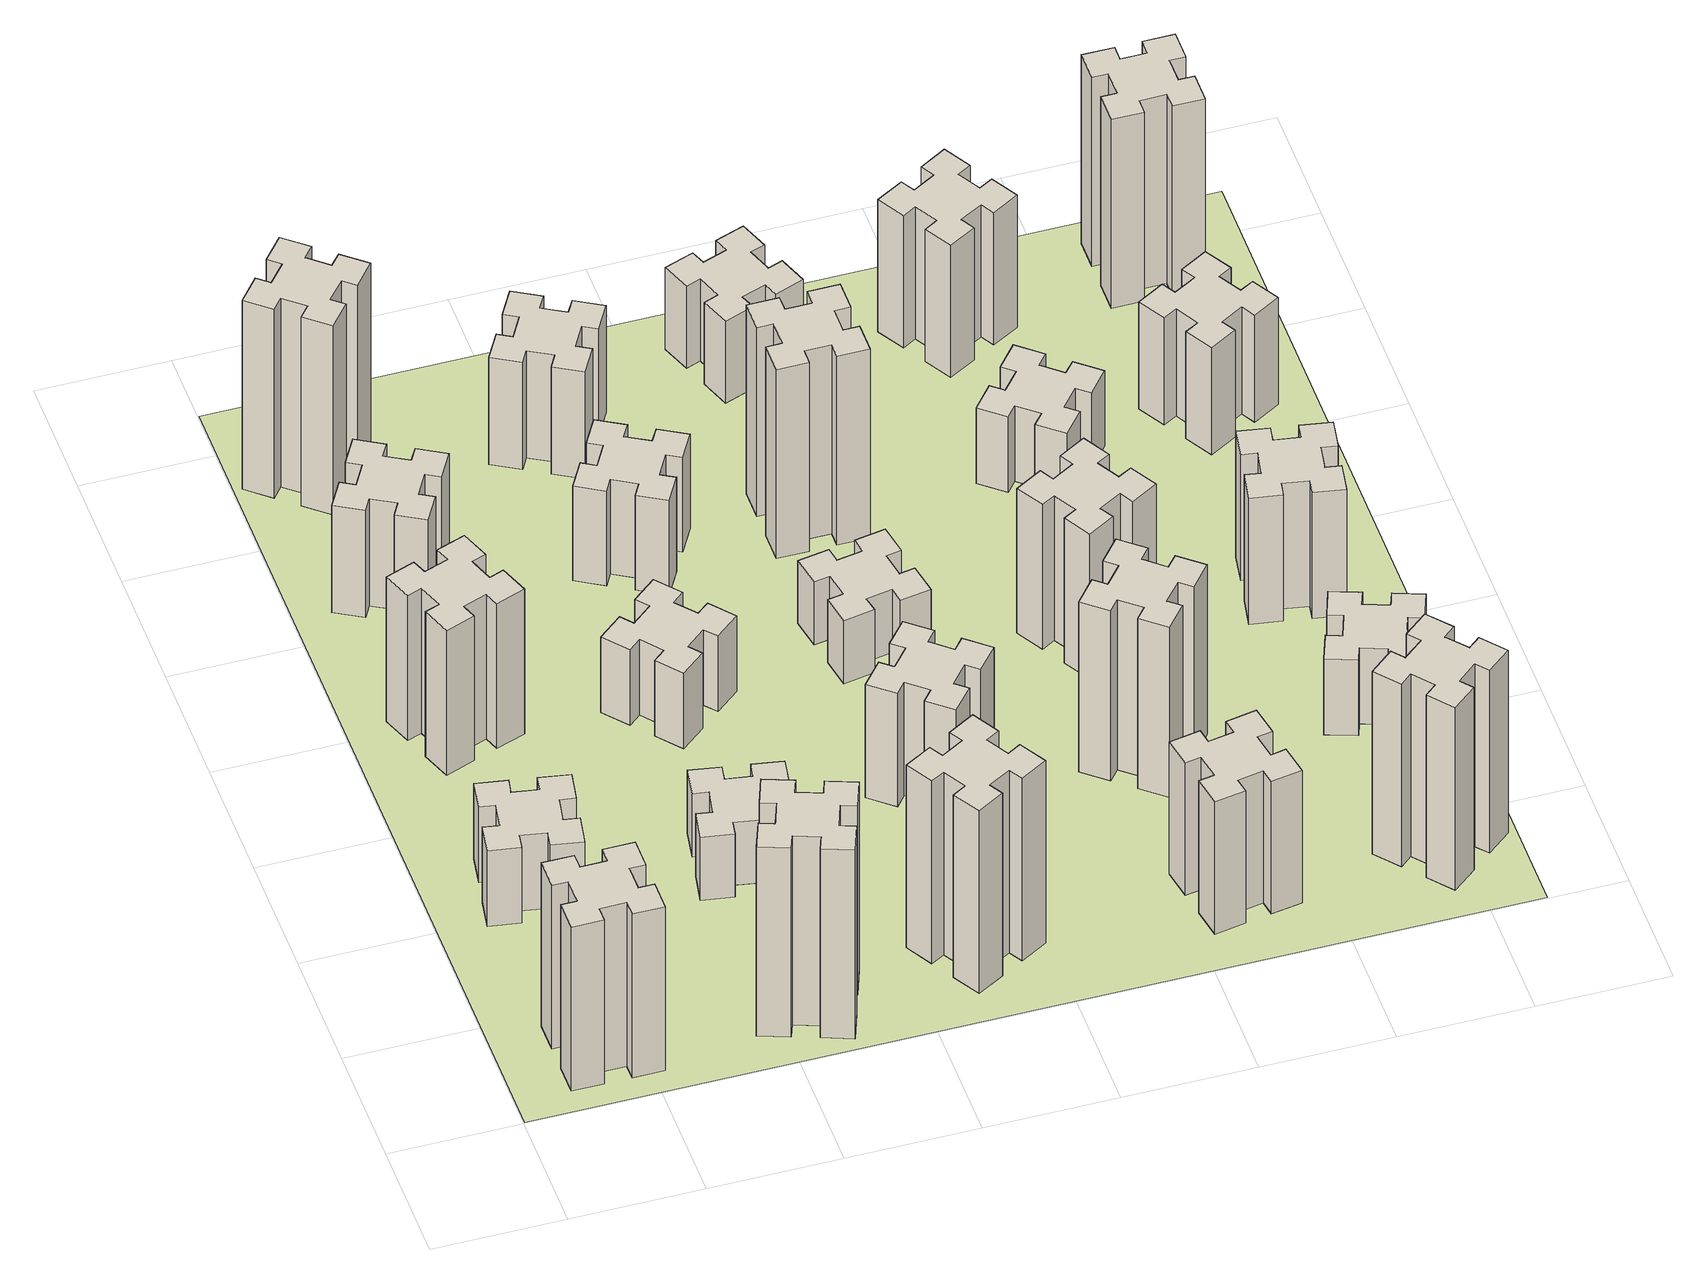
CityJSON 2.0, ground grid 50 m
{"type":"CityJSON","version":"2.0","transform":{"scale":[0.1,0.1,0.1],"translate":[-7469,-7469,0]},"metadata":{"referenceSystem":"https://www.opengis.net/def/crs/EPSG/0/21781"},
"CityObjects":{
"building1":{"type":"Building","attributes":{"class":"1000","function":"1000","usage":"1000","yearOfConstruction":2016,"roofType":"1000","measuredHeight":78,"storeysAboveGround":30,"storeysBelowGround":0},"geometry":[{"type":"Solid","lod":"1","boundaries":[[[[0,1,2,3,4,5,6,7,8,9,10,11,12,13,14,15,16,17,18,19]],[[17,16,20,21]],[[16,15,22,20]],[[15,14,23,22]],[[14,13,24,23]],[[13,12,25,24]],[[12,11,26,25]],[[11,10,27,26]],[[10,9,28,27]],[[9,8,29,28]],[[8,7,30,29]],[[7,6,31,30]],[[6,5,32,31]],[[5,4,33,32]],[[4,3,34,33]],[[3,2,35,34]],[[2,1,36,35]],[[1,0,37,36]],[[0,19,38,37]],[[19,18,39,38]],[[18,17,21,39]],[[24,25,26,27,28,29,30,31,32,33,34,35,36,37,38,39,21,20,22,23]]]]}]},
"building2":{"type":"Building","attributes":{"class":"1000","function":"1000","usage":"1000","yearOfConstruction":2016,"roofType":"1000","measuredHeight":36,"storeysAboveGround":30,"storeysBelowGround":0},"geometry":[{"type":"Solid","lod":"1","boundaries":[[[[40,41,42,43,44,45,46,47,48,49,50,51,52,53,54,55,56,57,58,59]],[[57,56,60,61]],[[56,55,62,60]],[[55,54,63,62]],[[54,53,64,63]],[[53,52,65,64]],[[52,51,66,65]],[[51,50,67,66]],[[50,49,68,67]],[[49,48,69,68]],[[48,47,70,69]],[[47,46,71,70]],[[46,45,72,71]],[[45,44,73,72]],[[44,43,74,73]],[[43,42,75,74]],[[42,41,76,75]],[[41,40,77,76]],[[40,59,78,77]],[[59,58,79,78]],[[58,57,61,79]],[[64,65,66,67,68,69,70,71,72,73,74,75,76,77,78,79,61,60,62,63]]]]}]},
"building3":{"type":"Building","attributes":{"class":"1000","function":"1000","usage":"1000","yearOfConstruction":2016,"roofType":"1000","measuredHeight":69,"storeysAboveGround":30,"storeysBelowGround":0},"geometry":[{"type":"Solid","lod":"1","boundaries":[[[[80,81,82,83,84,85,86,87,88,89,90,91,92,93,94,95,96,97,98,99]],[[97,96,100,101]],[[96,95,102,100]],[[95,94,103,102]],[[94,93,104,103]],[[93,92,105,104]],[[92,91,106,105]],[[91,90,107,106]],[[90,89,108,107]],[[89,88,109,108]],[[88,87,110,109]],[[87,86,111,110]],[[86,85,112,111]],[[85,84,113,112]],[[84,83,114,113]],[[83,82,115,114]],[[82,81,116,115]],[[81,80,117,116]],[[80,99,118,117]],[[99,98,119,118]],[[98,97,101,119]],[[104,105,106,107,108,109,110,111,112,113,114,115,116,117,118,119,101,100,102,103]]]]}]},
"building4":{"type":"Building","attributes":{"class":"1000","function":"1000","usage":"1000","yearOfConstruction":2016,"roofType":"1000","measuredHeight":51,"storeysAboveGround":30,"storeysBelowGround":0},"geometry":[{"type":"Solid","lod":"1","boundaries":[[[[120,121,122,123,124,125,126,127,128,129,130,131,132,133,134,135,136,137,138,139]],[[137,136,140,141]],[[136,135,142,140]],[[135,134,143,142]],[[134,133,144,143]],[[133,132,145,144]],[[132,131,146,145]],[[131,130,147,146]],[[130,129,148,147]],[[129,128,149,148]],[[128,127,150,149]],[[127,126,151,150]],[[126,125,152,151]],[[125,124,153,152]],[[124,123,154,153]],[[123,122,155,154]],[[122,121,156,155]],[[121,120,157,156]],[[120,139,158,157]],[[139,138,159,158]],[[138,137,141,159]],[[144,145,146,147,148,149,150,151,152,153,154,155,156,157,158,159,141,140,142,143]]]]}]},
"building5":{"type":"Building","attributes":{"class":"1000","function":"1000","usage":"1000","yearOfConstruction":2016,"roofType":"1000","measuredHeight":90,"storeysAboveGround":30,"storeysBelowGround":0},"geometry":[{"type":"Solid","lod":"1","boundaries":[[[[160,161,162,163,164,165,166,167,168,169,170,171,172,173,174,175,176,177,178,179]],[[177,176,180,181]],[[176,175,182,180]],[[175,174,183,182]],[[174,173,184,183]],[[173,172,185,184]],[[172,171,186,185]],[[171,170,187,186]],[[170,169,188,187]],[[169,168,189,188]],[[168,167,190,189]],[[167,166,191,190]],[[166,165,192,191]],[[165,164,193,192]],[[164,163,194,193]],[[163,162,195,194]],[[162,161,196,195]],[[161,160,197,196]],[[160,179,198,197]],[[179,178,199,198]],[[178,177,181,199]],[[184,185,186,187,188,189,190,191,192,193,194,195,196,197,198,199,181,180,182,183]]]]}]},
"building6":{"type":"Building","attributes":{"class":"1000","function":"1000","usage":"1000","yearOfConstruction":2016,"roofType":"1000","measuredHeight":90,"storeysAboveGround":30,"storeysBelowGround":0},"geometry":[{"type":"Solid","lod":"1","boundaries":[[[[200,201,202,203,204,205,206,207,208,209,210,211,212,213,214,215,216,217,218,219]],[[217,216,220,221]],[[216,215,222,220]],[[215,214,223,222]],[[214,213,224,223]],[[213,212,225,224]],[[212,211,226,225]],[[211,210,227,226]],[[210,209,228,227]],[[209,208,229,228]],[[208,207,230,229]],[[207,206,231,230]],[[206,205,232,231]],[[205,204,233,232]],[[204,203,234,233]],[[203,202,235,234]],[[202,201,236,235]],[[201,200,237,236]],[[200,219,238,237]],[[219,218,239,238]],[[218,217,221,239]],[[224,225,226,227,228,229,230,231,232,233,234,235,236,237,238,239,221,220,222,223]]]]}]},
"building7":{"type":"Building","attributes":{"class":"1000","function":"1000","usage":"1000","yearOfConstruction":2016,"roofType":"1000","measuredHeight":30,"storeysAboveGround":30,"storeysBelowGround":0},"geometry":[{"type":"Solid","lod":"1","boundaries":[[[[240,241,242,243,244,245,246,247,248,249,250,251,252,253,254,255,256,257,258,259]],[[257,256,260,261]],[[256,255,262,260]],[[255,254,263,262]],[[254,253,264,263]],[[253,252,265,264]],[[252,251,266,265]],[[251,250,267,266]],[[250,249,268,267]],[[249,248,269,268]],[[248,247,270,269]],[[247,246,271,270]],[[246,245,272,271]],[[245,244,273,272]],[[244,243,274,273]],[[243,242,275,274]],[[242,241,276,275]],[[241,240,277,276]],[[240,259,278,277]],[[259,258,279,278]],[[258,257,261,279]],[[264,265,266,267,268,269,270,271,272,273,274,275,276,277,278,279,261,260,262,263]]]]}]},
"building8":{"type":"Building","attributes":{"class":"1000","function":"1000","usage":"1000","yearOfConstruction":2016,"roofType":"1000","measuredHeight":36,"storeysAboveGround":30,"storeysBelowGround":0},"geometry":[{"type":"Solid","lod":"1","boundaries":[[[[280,281,282,283,284,285,286,287,288,289,290,291,292,293,294,295,296,297,298,299]],[[297,296,300,301]],[[296,295,302,300]],[[295,294,303,302]],[[294,293,304,303]],[[293,292,305,304]],[[292,291,306,305]],[[291,290,307,306]],[[290,289,308,307]],[[289,288,309,308]],[[288,287,310,309]],[[287,286,311,310]],[[286,285,312,311]],[[285,284,313,312]],[[284,283,314,313]],[[283,282,315,314]],[[282,281,316,315]],[[281,280,317,316]],[[280,299,318,317]],[[299,298,319,318]],[[298,297,301,319]],[[304,305,306,307,308,309,310,311,312,313,314,315,316,317,318,319,301,300,302,303]]]]}]},
"building9":{"type":"Building","attributes":{"class":"1000","function":"1000","usage":"1000","yearOfConstruction":2016,"roofType":"1000","measuredHeight":87,"storeysAboveGround":30,"storeysBelowGround":0},"geometry":[{"type":"Solid","lod":"1","boundaries":[[[[320,321,322,323,324,325,326,327,328,329,330,331,332,333,334,335,336,337,338,339]],[[337,336,340,341]],[[336,335,342,340]],[[335,334,343,342]],[[334,333,344,343]],[[333,332,345,344]],[[332,331,346,345]],[[331,330,347,346]],[[330,329,348,347]],[[329,328,349,348]],[[328,327,350,349]],[[327,326,351,350]],[[326,325,352,351]],[[325,324,353,352]],[[324,323,354,353]],[[323,322,355,354]],[[322,321,356,355]],[[321,320,357,356]],[[320,339,358,357]],[[339,338,359,358]],[[338,337,341,359]],[[344,345,346,347,348,349,350,351,352,353,354,355,356,357,358,359,341,340,342,343]]]]}]},
"building10":{"type":"Building","attributes":{"class":"1000","function":"1000","usage":"1000","yearOfConstruction":2016,"roofType":"1000","measuredHeight":45,"storeysAboveGround":30,"storeysBelowGround":0},"geometry":[{"type":"Solid","lod":"1","boundaries":[[[[360,361,362,363,364,365,366,367,368,369,370,371,372,373,374,375,376,377,378,379]],[[377,376,380,381]],[[376,375,382,380]],[[375,374,383,382]],[[374,373,384,383]],[[373,372,385,384]],[[372,371,386,385]],[[371,370,387,386]],[[370,369,388,387]],[[369,368,389,388]],[[368,367,390,389]],[[367,366,391,390]],[[366,365,392,391]],[[365,364,393,392]],[[364,363,394,393]],[[363,362,395,394]],[[362,361,396,395]],[[361,360,397,396]],[[360,379,398,397]],[[379,378,399,398]],[[378,377,381,399]],[[384,385,386,387,388,389,390,391,392,393,394,395,396,397,398,399,381,380,382,383]]]]}]},
"building11":{"type":"Building","attributes":{"class":"1000","function":"1000","usage":"1000","yearOfConstruction":2016,"roofType":"1000","measuredHeight":51,"storeysAboveGround":30,"storeysBelowGround":0},"geometry":[{"type":"Solid","lod":"1","boundaries":[[[[400,401,402,403,404,405,406,407,408,409,410,411,412,413,414,415,416,417,418,419]],[[417,416,420,421]],[[416,415,422,420]],[[415,414,423,422]],[[414,413,424,423]],[[413,412,425,424]],[[412,411,426,425]],[[411,410,427,426]],[[410,409,428,427]],[[409,408,429,428]],[[408,407,430,429]],[[407,406,431,430]],[[406,405,432,431]],[[405,404,433,432]],[[404,403,434,433]],[[403,402,435,434]],[[402,401,436,435]],[[401,400,437,436]],[[400,419,438,437]],[[419,418,439,438]],[[418,417,421,439]],[[424,425,426,427,428,429,430,431,432,433,434,435,436,437,438,439,421,420,422,423]]]]}]},
"building12":{"type":"Building","attributes":{"class":"1000","function":"1000","usage":"1000","yearOfConstruction":2016,"roofType":"1000","measuredHeight":54,"storeysAboveGround":30,"storeysBelowGround":0},"geometry":[{"type":"Solid","lod":"1","boundaries":[[[[440,441,442,443,444,445,446,447,448,449,450,451,452,453,454,455,456,457,458,459]],[[457,456,460,461]],[[456,455,462,460]],[[455,454,463,462]],[[454,453,464,463]],[[453,452,465,464]],[[452,451,466,465]],[[451,450,467,466]],[[450,449,468,467]],[[449,448,469,468]],[[448,447,470,469]],[[447,446,471,470]],[[446,445,472,471]],[[445,444,473,472]],[[444,443,474,473]],[[443,442,475,474]],[[442,441,476,475]],[[441,440,477,476]],[[440,459,478,477]],[[459,458,479,478]],[[458,457,461,479]],[[464,465,466,467,468,469,470,471,472,473,474,475,476,477,478,479,461,460,462,463]]]]}]},
"building13":{"type":"Building","attributes":{"class":"1000","function":"1000","usage":"1000","yearOfConstruction":2016,"roofType":"1000","measuredHeight":30,"storeysAboveGround":30,"storeysBelowGround":0},"geometry":[{"type":"Solid","lod":"1","boundaries":[[[[480,481,482,483,484,485,486,487,488,489,490,491,492,493,494,495,496,497,498,499]],[[497,496,500,501]],[[496,495,502,500]],[[495,494,503,502]],[[494,493,504,503]],[[493,492,505,504]],[[492,491,506,505]],[[491,490,507,506]],[[490,489,508,507]],[[489,488,509,508]],[[488,487,510,509]],[[487,486,511,510]],[[486,485,512,511]],[[485,484,513,512]],[[484,483,514,513]],[[483,482,515,514]],[[482,481,516,515]],[[481,480,517,516]],[[480,499,518,517]],[[499,498,519,518]],[[498,497,501,519]],[[504,505,506,507,508,509,510,511,512,513,514,515,516,517,518,519,501,500,502,503]]]]}]},
"building14":{"type":"Building","attributes":{"class":"1000","function":"1000","usage":"1000","yearOfConstruction":2016,"roofType":"1000","measuredHeight":90,"storeysAboveGround":30,"storeysBelowGround":0},"geometry":[{"type":"Solid","lod":"1","boundaries":[[[[520,521,522,523,524,525,526,527,528,529,530,531,532,533,534,535,536,537,538,539]],[[537,536,540,541]],[[536,535,542,540]],[[535,534,543,542]],[[534,533,544,543]],[[533,532,545,544]],[[532,531,546,545]],[[531,530,547,546]],[[530,529,548,547]],[[529,528,549,548]],[[528,527,550,549]],[[527,526,551,550]],[[526,525,552,551]],[[525,524,553,552]],[[524,523,554,553]],[[523,522,555,554]],[[522,521,556,555]],[[521,520,557,556]],[[520,539,558,557]],[[539,538,559,558]],[[538,537,541,559]],[[544,545,546,547,548,549,550,551,552,553,554,555,556,557,558,559,541,540,542,543]]]]}]},
"building15":{"type":"Building","attributes":{"class":"1000","function":"1000","usage":"1000","yearOfConstruction":2016,"roofType":"1000","measuredHeight":63,"storeysAboveGround":30,"storeysBelowGround":0},"geometry":[{"type":"Solid","lod":"1","boundaries":[[[[560,561,562,563,564,565,566,567,568,569,570,571,572,573,574,575,576,577,578,579]],[[577,576,580,581]],[[576,575,582,580]],[[575,574,583,582]],[[574,573,584,583]],[[573,572,585,584]],[[572,571,586,585]],[[571,570,587,586]],[[570,569,588,587]],[[569,568,589,588]],[[568,567,590,589]],[[567,566,591,590]],[[566,565,592,591]],[[565,564,593,592]],[[564,563,594,593]],[[563,562,595,594]],[[562,561,596,595]],[[561,560,597,596]],[[560,579,598,597]],[[579,578,599,598]],[[578,577,581,599]],[[584,585,586,587,588,589,590,591,592,593,594,595,596,597,598,599,581,580,582,583]]]]}]},
"building16":{"type":"Building","attributes":{"class":"1000","function":"1000","usage":"1000","yearOfConstruction":2016,"roofType":"1000","measuredHeight":39,"storeysAboveGround":30,"storeysBelowGround":0},"geometry":[{"type":"Solid","lod":"1","boundaries":[[[[600,601,602,603,604,605,606,607,608,609,610,611,612,613,614,615,616,617,618,619]],[[617,616,620,621]],[[616,615,622,620]],[[615,614,623,622]],[[614,613,624,623]],[[613,612,625,624]],[[612,611,626,625]],[[611,610,627,626]],[[610,609,628,627]],[[609,608,629,628]],[[608,607,630,629]],[[607,606,631,630]],[[606,605,632,631]],[[605,604,633,632]],[[604,603,634,633]],[[603,602,635,634]],[[602,601,636,635]],[[601,600,637,636]],[[600,619,638,637]],[[619,618,639,638]],[[618,617,621,639]],[[624,625,626,627,628,629,630,631,632,633,634,635,636,637,638,639,621,620,622,623]]]]}]},
"building17":{"type":"Building","attributes":{"class":"1000","function":"1000","usage":"1000","yearOfConstruction":2016,"roofType":"1000","measuredHeight":81,"storeysAboveGround":30,"storeysBelowGround":0},"geometry":[{"type":"Solid","lod":"1","boundaries":[[[[640,641,642,643,644,645,646,647,648,649,650,651,652,653,654,655,656,657,658,659]],[[657,656,660,661]],[[656,655,662,660]],[[655,654,663,662]],[[654,653,664,663]],[[653,652,665,664]],[[652,651,666,665]],[[651,650,667,666]],[[650,649,668,667]],[[649,648,669,668]],[[648,647,670,669]],[[647,646,671,670]],[[646,645,672,671]],[[645,644,673,672]],[[644,643,674,673]],[[643,642,675,674]],[[642,641,676,675]],[[641,640,677,676]],[[640,659,678,677]],[[659,658,679,678]],[[658,657,661,679]],[[664,665,666,667,668,669,670,671,672,673,674,675,676,677,678,679,661,660,662,663]]]]}]},
"building18":{"type":"Building","attributes":{"class":"1000","function":"1000","usage":"1000","yearOfConstruction":2016,"roofType":"1000","measuredHeight":69,"storeysAboveGround":30,"storeysBelowGround":0},"geometry":[{"type":"Solid","lod":"1","boundaries":[[[[680,681,682,683,684,685,686,687,688,689,690,691,692,693,694,695,696,697,698,699]],[[697,696,700,701]],[[696,695,702,700]],[[695,694,703,702]],[[694,693,704,703]],[[693,692,705,704]],[[692,691,706,705]],[[691,690,707,706]],[[690,689,708,707]],[[689,688,709,708]],[[688,687,710,709]],[[687,686,711,710]],[[686,685,712,711]],[[685,684,713,712]],[[684,683,714,713]],[[683,682,715,714]],[[682,681,716,715]],[[681,680,717,716]],[[680,699,718,717]],[[699,698,719,718]],[[698,697,701,719]],[[704,705,706,707,708,709,710,711,712,713,714,715,716,717,718,719,701,700,702,703]]]]}]},
"building19":{"type":"Building","attributes":{"class":"1000","function":"1000","usage":"1000","yearOfConstruction":2016,"roofType":"1000","measuredHeight":36,"storeysAboveGround":30,"storeysBelowGround":0},"geometry":[{"type":"Solid","lod":"1","boundaries":[[[[720,721,722,723,724,725,726,727,728,729,730,731,732,733,734,735,736,737,738,739]],[[737,736,740,741]],[[736,735,742,740]],[[735,734,743,742]],[[734,733,744,743]],[[733,732,745,744]],[[732,731,746,745]],[[731,730,747,746]],[[730,729,748,747]],[[729,728,749,748]],[[728,727,750,749]],[[727,726,751,750]],[[726,725,752,751]],[[725,724,753,752]],[[724,723,754,753]],[[723,722,755,754]],[[722,721,756,755]],[[721,720,757,756]],[[720,739,758,757]],[[739,738,759,758]],[[738,737,741,759]],[[744,745,746,747,748,749,750,751,752,753,754,755,756,757,758,759,741,740,742,743]]]]}]},
"building20":{"type":"Building","attributes":{"class":"1000","function":"1000","usage":"1000","yearOfConstruction":2016,"roofType":"1000","measuredHeight":87,"storeysAboveGround":30,"storeysBelowGround":0},"geometry":[{"type":"Solid","lod":"1","boundaries":[[[[760,761,762,763,764,765,766,767,768,769,770,771,772,773,774,775,776,777,778,779]],[[777,776,780,781]],[[776,775,782,780]],[[775,774,783,782]],[[774,773,784,783]],[[773,772,785,784]],[[772,771,786,785]],[[771,770,787,786]],[[770,769,788,787]],[[769,768,789,788]],[[768,767,790,789]],[[767,766,791,790]],[[766,765,792,791]],[[765,764,793,792]],[[764,763,794,793]],[[763,762,795,794]],[[762,761,796,795]],[[761,760,797,796]],[[760,779,798,797]],[[779,778,799,798]],[[778,777,781,799]],[[784,785,786,787,788,789,790,791,792,793,794,795,796,797,798,799,781,780,782,783]]]]}]},
"building21":{"type":"Building","attributes":{"class":"1000","function":"1000","usage":"1000","yearOfConstruction":2016,"roofType":"1000","measuredHeight":63,"storeysAboveGround":30,"storeysBelowGround":0},"geometry":[{"type":"Solid","lod":"1","boundaries":[[[[800,801,802,803,804,805,806,807,808,809,810,811,812,813,814,815,816,817,818,819]],[[817,816,820,821]],[[816,815,822,820]],[[815,814,823,822]],[[814,813,824,823]],[[813,812,825,824]],[[812,811,826,825]],[[811,810,827,826]],[[810,809,828,827]],[[809,808,829,828]],[[808,807,830,829]],[[807,806,831,830]],[[806,805,832,831]],[[805,804,833,832]],[[804,803,834,833]],[[803,802,835,834]],[[802,801,836,835]],[[801,800,837,836]],[[800,819,838,837]],[[819,818,839,838]],[[818,817,821,839]],[[824,825,826,827,828,829,830,831,832,833,834,835,836,837,838,839,821,820,822,823]]]]}]},
"building22":{"type":"Building","attributes":{"class":"1000","function":"1000","usage":"1000","yearOfConstruction":2016,"roofType":"1000","measuredHeight":36,"storeysAboveGround":30,"storeysBelowGround":0},"geometry":[{"type":"Solid","lod":"1","boundaries":[[[[840,841,842,843,844,845,846,847,848,849,850,851,852,853,854,855,856,857,858,859]],[[857,856,860,861]],[[856,855,862,860]],[[855,854,863,862]],[[854,853,864,863]],[[853,852,865,864]],[[852,851,866,865]],[[851,850,867,866]],[[850,849,868,867]],[[849,848,869,868]],[[848,847,870,869]],[[847,846,871,870]],[[846,845,872,871]],[[845,844,873,872]],[[844,843,874,873]],[[843,842,875,874]],[[842,841,876,875]],[[841,840,877,876]],[[840,859,878,877]],[[859,858,879,878]],[[858,857,861,879]],[[864,865,866,867,868,869,870,871,872,873,874,875,876,877,878,879,861,860,862,863]]]]}]},
"building23":{"type":"Building","attributes":{"class":"1000","function":"1000","usage":"1000","yearOfConstruction":2016,"roofType":"1000","measuredHeight":60,"storeysAboveGround":30,"storeysBelowGround":0},"geometry":[{"type":"Solid","lod":"1","boundaries":[[[[880,881,882,883,884,885,886,887,888,889,890,891,892,893,894,895,896,897,898,899]],[[897,896,900,901]],[[896,895,902,900]],[[895,894,903,902]],[[894,893,904,903]],[[893,892,905,904]],[[892,891,906,905]],[[891,890,907,906]],[[890,889,908,907]],[[889,888,909,908]],[[888,887,910,909]],[[887,886,911,910]],[[886,885,912,911]],[[885,884,913,912]],[[884,883,914,913]],[[883,882,915,914]],[[882,881,916,915]],[[881,880,917,916]],[[880,899,918,917]],[[899,898,919,918]],[[898,897,901,919]],[[904,905,906,907,908,909,910,911,912,913,914,915,916,917,918,919,901,900,902,903]]]]}]},
"building24":{"type":"Building","attributes":{"class":"1000","function":"1000","usage":"1000","yearOfConstruction":2016,"roofType":"1000","measuredHeight":51,"storeysAboveGround":30,"storeysBelowGround":0},"geometry":[{"type":"Solid","lod":"1","boundaries":[[[[920,921,922,923,924,925,926,927,928,929,930,931,932,933,934,935,936,937,938,939]],[[937,936,940,941]],[[936,935,942,940]],[[935,934,943,942]],[[934,933,944,943]],[[933,932,945,944]],[[932,931,946,945]],[[931,930,947,946]],[[930,929,948,947]],[[929,928,949,948]],[[928,927,950,949]],[[927,926,951,950]],[[926,925,952,951]],[[925,924,953,952]],[[924,923,954,953]],[[923,922,955,954]],[[922,921,956,955]],[[921,920,957,956]],[[920,939,958,957]],[[939,938,959,958]],[[938,937,941,959]],[[944,945,946,947,948,949,950,951,952,953,954,955,956,957,958,959,941,940,942,943]]]]}]},
"building25":{"type":"Building","attributes":{"class":"1000","function":"1000","usage":"1000","yearOfConstruction":2016,"roofType":"1000","measuredHeight":90,"storeysAboveGround":30,"storeysBelowGround":0},"geometry":[{"type":"Solid","lod":"1","boundaries":[[[[960,961,962,963,964,965,966,967,968,969,970,971,972,973,974,975,976,977,978,979]],[[977,976,980,981]],[[976,975,982,980]],[[975,974,983,982]],[[974,973,984,983]],[[973,972,985,984]],[[972,971,986,985]],[[971,970,987,986]],[[970,969,988,987]],[[969,968,989,988]],[[968,967,990,989]],[[967,966,991,990]],[[966,965,992,991]],[[965,964,993,992]],[[964,963,994,993]],[[963,962,995,994]],[[962,961,996,995]],[[961,960,997,996]],[[960,979,998,997]],[[979,978,999,998]],[[978,977,981,999]],[[984,985,986,987,988,989,990,991,992,993,994,995,996,997,998,999,981,980,982,983]]]]}]},
"landuse1":{"type":"LandUse","attributes":{"name":"plot1","function":"1010"},"geometry":[{"type":"MultiSurface","lod":"1","boundaries":[[[1000,1001,1002,1003]]]}]}
},
"vertices":[
[265,325,0],[265,225,0],[205,225,0],[205,105,0],[325,105,0],[325,165,0],[425,165,0],[425,105,0],[545,105,0],[545,225,0],[485,225,0],[485,325,0],[545,325,0],[545,445,0],[425,445,0],[425,385,0],[325,385,0],[325,445,0],[205,445,0],[205,325,0],[325,385,780],[325,445,780],[425,385,780],[425,445,780],[545,445,780],[545,325,780],[485,325,780],[485,225,780],[545,225,780],[545,105,780],[425,105,780],[425,165,780],[325,165,780],[325,105,780],[205,105,780],[205,225,780],[265,225,780],[265,325,780],[205,325,780],[205,445,780],
[307,1016,0],[405,998,0],[395,939,0],[513,918,0],[534,1037,0],[475,1047,0],[492,1145,0],[551,1135,0],[572,1253,0],[454,1274,0],[444,1215,0],[345,1232,0],[356,1291,0],[237,1312,0],[217,1194,0],[276,1184,0],[258,1085,0],[199,1096,0],[178,977,0],[297,957,0],[258,1085,360],[199,1096,360],[276,1184,360],[217,1194,360],[237,1312,360],[356,1291,360],[345,1232,360],[444,1215,360],[454,1274,360],[572,1253,360],[551,1135,360],[492,1145,360],[475,1047,360],[534,1037,360],[513,918,360],[395,939,360],[405,998,360],[307,1016,360],[297,957,360],[178,977,360],
[366,1835,0],[460,1869,0],[480,1813,0],[593,1854,0],[552,1967,0],[496,1946,0],[462,2040,0],[518,2060,0],[477,2173,0],[364,2132,0],[385,2076,0],[291,2042,0],[270,2098,0],[157,2057,0],[199,1944,0],[255,1965,0],[289,1871,0],[233,1850,0],[274,1737,0],[387,1779,0],[289,1871,690],[233,1850,690],[255,1965,690],[199,1944,690],[157,2057,690],[270,2098,690],[291,2042,690],[385,2076,690],[364,2132,690],[477,2173,690],[518,2060,690],[462,2040,690],[496,1946,690],[552,1967,690],[593,1854,690],[480,1813,690],[460,1869,690],[366,1835,690],[387,1779,690],[274,1737,690],
[446,2597,0],[496,2684,0],[548,2654,0],[608,2758,0],[504,2818,0],[474,2766,0],[387,2816,0],[417,2868,0],[313,2928,0],[253,2824,0],[305,2794,0],[255,2707,0],[203,2737,0],[143,2633,0],[247,2573,0],[277,2625,0],[364,2575,0],[334,2523,0],[438,2463,0],[498,2567,0],[364,2575,510],[334,2523,510],[277,2625,510],[247,2573,510],[143,2633,510],[203,2737,510],[255,2707,510],[305,2794,510],[253,2824,510],[313,2928,510],[417,2868,510],[387,2816,510],[474,2766,510],[504,2818,510],[608,2758,510],[548,2654,510],[496,2684,510],[446,2597,510],[498,2567,510],[438,2463,510],
[1029,360,0],[995,266,0],[939,287,0],[897,174,0],[1010,133,0],[1031,189,0],[1125,155,0],[1104,99,0],[1217,57,0],[1258,170,0],[1202,191,0],[1236,285,0],[1292,264,0],[1333,377,0],[1220,418,0],[1200,362,0],[1106,396,0],[1127,452,0],[1014,493,0],[973,380,0],[1106,396,900],[1127,452,900],[1200,362,900],[1220,418,900],[1333,377,900],[1292,264,900],[1236,285,900],[1202,191,900],[1258,170,900],[1217,57,900],[1104,99,900],[1125,155,900],[1031,189,900],[1010,133,900],[897,174,900],[939,287,900],[995,266,900],[1029,360,900],[973,380,900],[1014,493,900],
[384,3387,0],[308,3452,0],[346,3498,0],[254,3575,0],[177,3483,0],[223,3444,0],[159,3368,0],[113,3406,0],[36,3314,0],[128,3237,0],[166,3283,0],[243,3219,0],[204,3173,0],[296,3096,0],[373,3188,0],[327,3226,0],[392,3303,0],[438,3264,0],[515,3356,0],[423,3433,0],[392,3303,900],[438,3264,900],[327,3226,900],[373,3188,900],[296,3096,900],[204,3173,900],[243,3219,900],[166,3283,900],[128,3237,900],[36,3314,900],[113,3406,900],[159,3368,900],[223,3444,900],[177,3483,900],[254,3575,900],[346,3498,900],[308,3452,900],[384,3387,900],[423,3433,900],[515,3356,900],
[1016,1084,0],[998,985,0],[939,996,0],[918,877,0],[1037,857,0],[1047,916,0],[1145,898,0],[1135,839,0],[1253,818,0],[1274,937,0],[1215,947,0],[1232,1045,0],[1291,1035,0],[1312,1153,0],[1194,1174,0],[1184,1115,0],[1085,1132,0],[1096,1191,0],[977,1212,0],[957,1094,0],[1085,1132,300],[1096,1191,300],[1184,1115,300],[1194,1174,300],[1312,1153,300],[1291,1035,300],[1232,1045,300],[1215,947,300],[1274,937,300],[1253,818,300],[1135,839,300],[1145,898,300],[1047,916,300],[1037,857,300],[918,877,300],[939,996,300],[998,985,300],[1016,1084,300],[957,1094,300],[977,1212,300],
[1083,1972,0],[1006,1907,0],[968,1953,0],[876,1876,0],[953,1784,0],[999,1823,0],[1063,1746,0],[1017,1708,0],[1094,1616,0],[1186,1693,0],[1148,1739,0],[1224,1803,0],[1263,1757,0],[1355,1834,0],[1278,1926,0],[1232,1888,0],[1167,1964,0],[1213,2003,0],[1136,2095,0],[1044,2018,0],[1167,1964,360],[1213,2003,360],[1232,1888,360],[1278,1926,360],[1355,1834,360],[1263,1757,360],[1224,1803,360],[1148,1739,360],[1186,1693,360],[1094,1616,360],[1017,1708,360],[1063,1746,360],[999,1823,360],[953,1784,360],[876,1876,360],[968,1953,360],[1006,1907,360],[1083,1972,360],[1044,2018,360],[1136,2095,360],
[1744,496,0],[1657,446,0],[1627,498,0],[1523,438,0],[1583,334,0],[1635,364,0],[1685,277,0],[1633,247,0],[1693,143,0],[1797,203,0],[1767,255,0],[1854,305,0],[1884,253,0],[1988,313,0],[1928,417,0],[1876,387,0],[1826,474,0],[1878,504,0],[1818,608,0],[1714,548,0],[1826,474,870],[1878,504,870],[1876,387,870],[1928,417,870],[1988,313,870],[1884,253,870],[1854,305,870],[1767,255,870],[1797,203,870],[1693,143,870],[1633,247,870],[1685,277,870],[1635,364,870],[1583,334,870],[1523,438,870],[1627,498,870],[1657,446,870],[1744,496,870],[1714,548,870],[1818,608,870],
[1117,2525,0],[1204,2475,0],[1174,2423,0],[1278,2363,0],[1338,2467,0],[1286,2497,0],[1336,2584,0],[1388,2554,0],[1448,2658,0],[1344,2718,0],[1314,2666,0],[1227,2716,0],[1257,2768,0],[1153,2828,0],[1093,2724,0],[1145,2694,0],[1095,2607,0],[1043,2637,0],[983,2533,0],[1087,2473,0],[1095,2607,450],[1043,2637,450],[1145,2694,450],[1093,2724,450],[1153,2828,450],[1257,2768,450],[1227,2716,450],[1314,2666,450],[1344,2718,450],[1448,2658,450],[1388,2554,450],[1336,2584,450],[1286,2497,450],[1338,2467,450],[1278,2363,450],[1174,2423,450],[1204,2475,450],[1117,2525,450],[1087,2473,450],[983,2533,450],
[1214,3306,0],[1127,3356,0],[1157,3408,0],[1053,3468,0],[993,3364,0],[1045,3334,0],[995,3247,0],[943,3277,0],[883,3173,0],[987,3113,0],[1017,3165,0],[1104,3115,0],[1074,3063,0],[1178,3003,0],[1238,3107,0],[1186,3137,0],[1236,3224,0],[1288,3194,0],[1348,3298,0],[1244,3358,0],[1236,3224,510],[1288,3194,510],[1186,3137,510],[1238,3107,510],[1178,3003,510],[1074,3063,510],[1104,3115,510],[1017,3165,510],[987,3113,510],[883,3173,510],[943,3277,510],[995,3247,510],[1045,3334,510],[993,3364,510],[1053,3468,510],[1157,3408,510],[1127,3356,510],[1214,3306,510],[1244,3358,510],[1348,3298,510],
[1746,1163,0],[1823,1099,0],[1784,1053,0],[1876,976,0],[1953,1068,0],[1907,1106,0],[1972,1183,0],[2018,1144,0],[2095,1236,0],[2003,1313,0],[1964,1267,0],[1888,1332,0],[1926,1378,0],[1834,1455,0],[1757,1363,0],[1803,1324,0],[1739,1248,0],[1693,1286,0],[1616,1194,0],[1708,1117,0],[1739,1248,540],[1693,1286,540],[1803,1324,540],[1757,1363,540],[1834,1455,540],[1926,1378,540],[1888,1332,540],[1964,1267,540],[2003,1313,540],[2095,1236,540],[2018,1144,540],[1972,1183,540],[1907,1106,540],[1953,1068,540],[1876,976,540],[1784,1053,540],[1823,1099,540],[1746,1163,540],[1708,1117,540],[1616,1194,540],
[1972,1925,0],[1955,2024,0],[2014,2034,0],[1993,2152,0],[1875,2131,0],[1885,2072,0],[1787,2055,0],[1777,2114,0],[1658,2093,0],[1679,1975,0],[1738,1985,0],[1756,1887,0],[1697,1877,0],[1717,1758,0],[1836,1779,0],[1825,1838,0],[1924,1856,0],[1934,1797,0],[2052,1817,0],[2031,1936,0],[1924,1856,300],[1934,1797,300],[1825,1838,300],[1836,1779,300],[1717,1758,300],[1697,1877,300],[1756,1887,300],[1738,1985,300],[1679,1975,300],[1658,2093,300],[1777,2114,300],[1787,2055,300],[1885,2072,300],[1875,2131,300],[1993,2152,300],[2014,2034,300],[1955,2024,300],[1972,1925,300],[2031,1936,300],[2052,1817,300],
[1905,2705,0],[1805,2705,0],[1805,2765,0],[1685,2765,0],[1685,2645,0],[1745,2645,0],[1745,2545,0],[1685,2545,0],[1685,2425,0],[1805,2425,0],[1805,2485,0],[1905,2485,0],[1905,2425,0],[2025,2425,0],[2025,2545,0],[1965,2545,0],[1965,2645,0],[2025,2645,0],[2025,2765,0],[1905,2765,0],[1965,2645,900],[2025,2645,900],[1965,2545,900],[2025,2545,900],[2025,2425,900],[1905,2425,900],[1905,2485,900],[1805,2485,900],[1805,2425,900],[1685,2425,900],[1685,2545,900],[1745,2545,900],[1745,2645,900],[1685,2645,900],[1685,2765,900],[1805,2765,900],[1805,2705,900],[1905,2705,900],[1905,2765,900],[2025,2765,900],
[2665,258,0],[2764,276,0],[2774,217,0],[2892,237,0],[2871,356,0],[2812,345,0],[2795,444,0],[2854,454,0],[2833,572,0],[2715,551,0],[2725,492,0],[2627,475,0],[2617,534,0],[2498,513,0],[2519,395,0],[2578,405,0],[2596,307,0],[2537,297,0],[2557,178,0],[2676,199,0],[2596,307,630],[2537,297,630],[2578,405,630],[2519,395,630],[2498,513,630],[2617,534,630],[2627,475,630],[2725,492,630],[2715,551,630],[2833,572,630],[2854,454,630],[2795,444,630],[2812,345,630],[2871,356,630],[2892,237,630],[2774,217,630],[2764,276,630],[2665,258,630],[2676,199,630],[2557,178,630],
[1865,3556,0],[1771,3522,0],[1750,3578,0],[1637,3537,0],[1679,3424,0],[1735,3445,0],[1769,3351,0],[1713,3330,0],[1754,3217,0],[1867,3259,0],[1846,3315,0],[1940,3349,0],[1960,3293,0],[2073,3334,0],[2032,3447,0],[1976,3426,0],[1942,3520,0],[1998,3540,0],[1957,3653,0],[1844,3612,0],[1942,3520,390],[1998,3540,390],[1976,3426,390],[2032,3447,390],[2073,3334,390],[1960,3293,390],[1940,3349,390],[1846,3315,390],[1867,3259,390],[1754,3217,390],[1713,3330,390],[1769,3351,390],[1735,3445,390],[1679,3424,390],[1637,3537,390],[1750,3578,390],[1771,3522,390],[1865,3556,390],[1844,3612,390],[1957,3653,390],
[2647,1006,0],[2712,1083,0],[2758,1044,0],[2835,1136,0],[2743,1213,0],[2704,1167,0],[2628,1232,0],[2666,1278,0],[2574,1355,0],[2497,1263,0],[2543,1224,0],[2479,1148,0],[2433,1186,0],[2356,1094,0],[2448,1017,0],[2486,1063,0],[2563,999,0],[2524,953,0],[2616,876,0],[2693,968,0],[2563,999,810],[2524,953,810],[2486,1063,810],[2448,1017,810],[2356,1094,810],[2433,1186,810],[2479,1148,810],[2543,1224,810],[2497,1263,810],[2574,1355,810],[2666,1278,810],[2628,1232,810],[2704,1167,810],[2743,1213,810],[2835,1136,810],[2758,1044,810],[2712,1083,810],[2647,1006,810],[2693,968,810],[2616,876,810],
[2475,1744,0],[2525,1657,0],[2473,1627,0],[2533,1523,0],[2637,1583,0],[2607,1635,0],[2694,1685,0],[2724,1633,0],[2828,1693,0],[2768,1797,0],[2716,1767,0],[2666,1854,0],[2718,1884,0],[2658,1988,0],[2554,1928,0],[2584,1876,0],[2497,1826,0],[2467,1878,0],[2363,1818,0],[2423,1714,0],[2497,1826,690],[2467,1878,690],[2584,1876,690],[2554,1928,690],[2658,1988,690],[2718,1884,690],[2666,1854,690],[2716,1767,690],[2768,1797,690],[2828,1693,690],[2724,1633,690],[2694,1685,690],[2607,1635,690],[2637,1583,690],[2533,1523,690],[2473,1627,690],[2525,1657,690],[2475,1744,690],[2423,1714,690],[2363,1818,690],
[2804,2647,0],[2728,2712,0],[2766,2758,0],[2674,2835,0],[2597,2743,0],[2643,2704,0],[2579,2628,0],[2533,2666,0],[2456,2574,0],[2548,2497,0],[2586,2543,0],[2663,2479,0],[2624,2433,0],[2716,2356,0],[2793,2448,0],[2747,2486,0],[2812,2563,0],[2858,2524,0],[2935,2616,0],[2843,2693,0],[2812,2563,360],[2858,2524,360],[2747,2486,360],[2793,2448,360],[2716,2356,360],[2624,2433,360],[2663,2479,360],[2586,2543,360],[2548,2497,360],[2456,2574,360],[2533,2666,360],[2579,2628,360],[2643,2704,360],[2597,2743,360],[2674,2835,360],[2766,2758,360],[2728,2712,360],[2804,2647,360],[2843,2693,360],[2935,2616,360],
[3468,259,0],[3544,323,0],[3583,277,0],[3675,354,0],[3598,446,0],[3552,408,0],[3487,484,0],[3533,523,0],[3456,615,0],[3364,538,0],[3403,492,0],[3326,427,0],[3288,473,0],[3196,396,0],[3273,304,0],[3319,343,0],[3383,266,0],[3337,228,0],[3414,136,0],[3506,213,0],[3383,266,870],[3337,228,870],[3319,343,870],[3273,304,870],[3196,396,870],[3288,473,870],[3326,427,870],[3403,492,870],[3364,538,870],[3456,615,870],[3533,523,870],[3487,484,870],[3552,408,870],[3598,446,870],[3675,354,870],[3583,277,870],[3544,323,870],[3468,259,870],[3506,213,870],[3414,136,870],
[2716,3347,0],[2666,3434,0],[2718,3464,0],[2658,3568,0],[2554,3508,0],[2584,3456,0],[2497,3406,0],[2467,3458,0],[2363,3398,0],[2423,3294,0],[2475,3324,0],[2525,3237,0],[2473,3207,0],[2533,3103,0],[2637,3163,0],[2607,3215,0],[2694,3265,0],[2724,3213,0],[2828,3273,0],[2768,3377,0],[2694,3265,630],[2724,3213,630],[2607,3215,630],[2637,3163,630],[2533,3103,630],[2473,3207,630],[2525,3237,630],[2475,3324,630],[2423,3294,630],[2363,3398,630],[2467,3458,630],[2497,3406,630],[2584,3456,630],[2554,3508,630],[2658,3568,630],[2718,3464,630],[2666,3434,630],[2716,3347,630],[2768,3377,630],[2828,3273,630],
[3351,1029,0],[3445,995,0],[3424,939,0],[3537,897,0],[3578,1010,0],[3522,1031,0],[3556,1125,0],[3612,1104,0],[3653,1217,0],[3540,1258,0],[3520,1202,0],[3426,1236,0],[3447,1292,0],[3334,1333,0],[3293,1220,0],[3349,1200,0],[3315,1106,0],[3259,1127,0],[3217,1014,0],[3330,973,0],[3315,1106,360],[3259,1127,360],[3349,1200,360],[3293,1220,360],[3334,1333,360],[3447,1292,360],[3426,1236,360],[3520,1202,360],[3540,1258,360],[3653,1217,360],[3612,1104,360],[3556,1125,360],[3522,1031,360],[3578,1010,360],[3537,897,360],[3424,939,360],[3445,995,360],[3351,1029,360],[3330,973,360],[3217,1014,360],
[3267,1656,0],[3365,1638,0],[3355,1579,0],[3473,1558,0],[3494,1677,0],[3435,1687,0],[3452,1785,0],[3511,1775,0],[3532,1893,0],[3414,1914,0],[3404,1855,0],[3305,1872,0],[3316,1931,0],[3197,1952,0],[3177,1834,0],[3236,1824,0],[3218,1725,0],[3159,1736,0],[3138,1617,0],[3257,1597,0],[3218,1725,600],[3159,1736,600],[3236,1824,600],[3177,1834,600],[3197,1952,600],[3316,1931,600],[3305,1872,600],[3404,1855,600],[3414,1914,600],[3532,1893,600],[3511,1775,600],[3452,1785,600],[3435,1687,600],[3494,1677,600],[3473,1558,600],[3355,1579,600],[3365,1638,600],[3267,1656,600],[3257,1597,600],[3138,1617,600],
[3456,2707,0],[3406,2794,0],[3458,2824,0],[3398,2928,0],[3294,2868,0],[3324,2816,0],[3237,2766,0],[3207,2818,0],[3103,2758,0],[3163,2654,0],[3215,2684,0],[3265,2597,0],[3213,2567,0],[3273,2463,0],[3377,2523,0],[3347,2575,0],[3434,2625,0],[3464,2573,0],[3568,2633,0],[3508,2737,0],[3434,2625,510],[3464,2573,510],[3347,2575,510],[3377,2523,510],[3273,2463,510],[3213,2567,510],[3265,2597,510],[3215,2684,510],[3163,2654,510],[3103,2758,510],[3207,2818,510],[3237,2766,510],[3324,2816,510],[3294,2868,510],[3398,2928,510],[3458,2824,510],[3406,2794,510],[3456,2707,510],[3508,2737,510],[3568,2633,510],
[3285,3325,0],[3385,3325,0],[3385,3265,0],[3505,3265,0],[3505,3385,0],[3445,3385,0],[3445,3485,0],[3505,3485,0],[3505,3605,0],[3385,3605,0],[3385,3545,0],[3285,3545,0],[3285,3605,0],[3165,3605,0],[3165,3485,0],[3225,3485,0],[3225,3385,0],[3165,3385,0],[3165,3265,0],[3285,3265,0],[3225,3385,900],[3165,3385,900],[3225,3485,900],[3165,3485,900],[3165,3605,900],[3285,3605,900],[3285,3545,900],[3385,3545,900],[3385,3605,900],[3505,3605,900],[3505,3485,900],[3445,3485,900],[3445,3385,900],[3505,3385,900],[3505,3265,900],[3385,3265,900],[3385,3325,900],[3285,3325,900],[3285,3265,900],[3165,3265,900],
[5,3705,0],[3705,3705,0],[3705,5,0],[5,5,0]
]}
